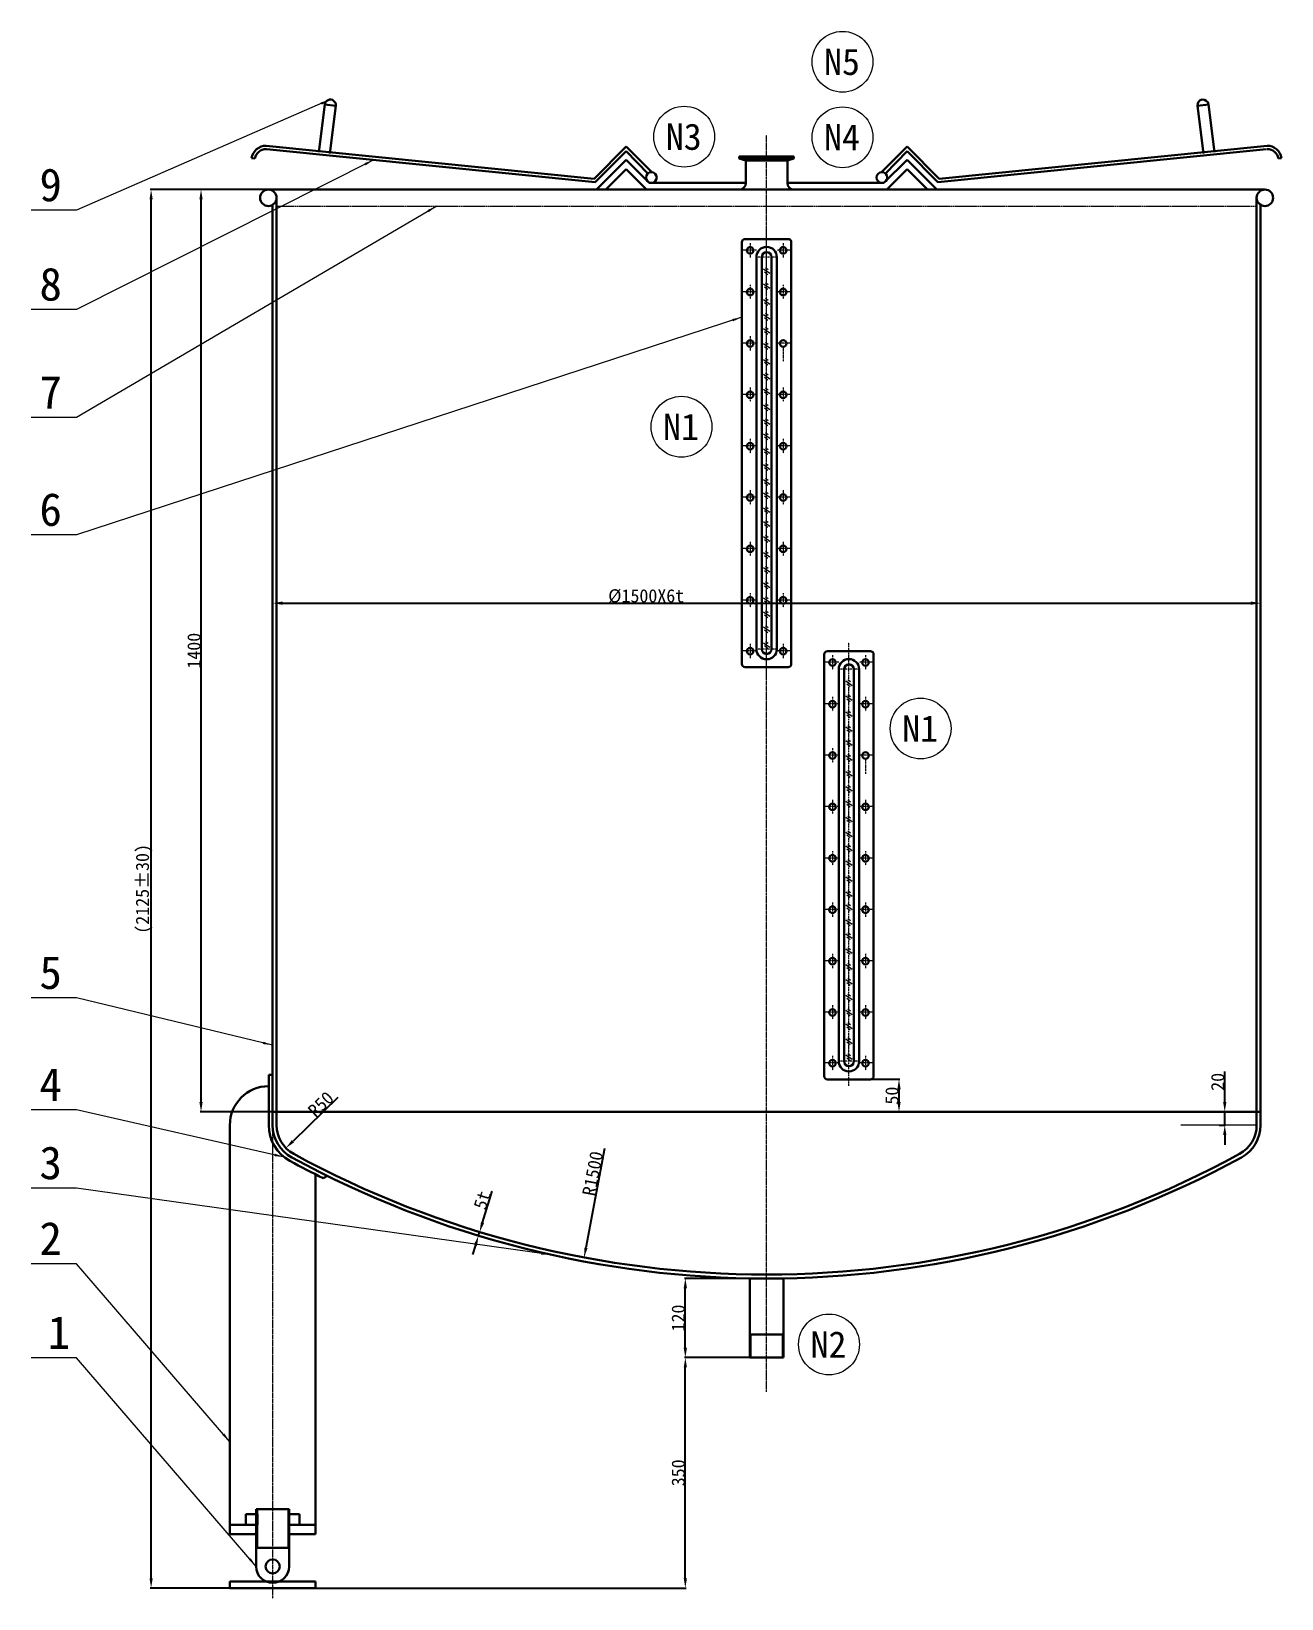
# Model space of a CAD drawing. Header units: millimetres. Extents: x 28206 to 36308, y 18744 to 24247.
# Drawn here: x 28206 to 30105, y 21868 to 24247 of the extents above; entities that cross this region are included whole.
import ezdxf

# ---------------------------------------------------------------- set-up
doc = ezdxf.new("R2010")
doc.units = ezdxf.units.MM
doc.header["$LTSCALE"] = 0.2
for name, pattern in [('ACAD_ISO02W100', [15, 12, -3]), ('ACAD_ISO10W100', [18, 12, -3, 0, -3]), ('CENTER2', [28.574999, 19.049999, -3.175, 3.175, -3.175])]:
    doc.linetypes.add(name, pattern=pattern)
for name, color, linetype, lineweight in [('中心线', 5, 'ACAD_ISO10W100', 13), ('粗实线', 1, 'Continuous', 30), ('细实线', 6, 'Continuous', 13), ('虚线', 2, 'ACAD_ISO02W100', 13)]:
    doc.layers.add(name, color=color, linetype=linetype, lineweight=lineweight)
doc.dimstyles.new('ISO-25', dxfattribs={"dimtxt": 20, "dimasz": 15, "dimexe": 1.25, "dimexo": 0.625, "dimtad": 1, "dimtxsty": 'Standard', "dimcen": 2.5, "dimdle": 30, "dimadec": 0, "dimazin": 0, "dimtfac": 1, "dimtmove": 0, "dimatfit": 3, "dimfxl": 1, "dimarcsym": 0})

# ---------------------------------------------------------------- blocks, each defined once
blk = doc.blocks.new('*X3')
at = {"layer": '细实线'}
for points in [[(28587.7, 23381.8), (28587.7, 23376.8), (28572.7, 23379.3)], [(30057.7, 23381.8), (30057.7, 23376.8), (30072.7, 23379.3)]]:
    blk.add_hatch(color=0, dxfattribs=at).paths.add_polyline_path(points, flags=0)
at = {"layer": '细实线', "color": 0, "lineweight": -2}
for p, q in [((28572.7, 23412.9), (28572.7, 23378.1)), ((30072.7, 23412.9), (30072.7, 23378.1)), ((28587.7, 23379.3), (30057.7, 23379.3))]:
    blk.add_line(p, q, dxfattribs=at)
at = {"layer": '细实线', "color": 0, "insert": (29139.9, 23390), "char_height": 20, "width": 222.222, "attachment_point": 5}
blk.add_mtext('%%C1500X6t', dxfattribs=at)
blk = doc.blocks.new('*X4')
at = {"layer": '细实线'}
for points in [[(29521.2, 22641.5), (29526.2, 22641.5), (29523.7, 22656.5)], [(29521.2, 22622.1), (29526.2, 22622.1), (29523.7, 22607.1)]]:
    blk.add_hatch(color=0, dxfattribs=at).paths.add_polyline_path(points, flags=0)
at = {"layer": '细实线', "color": 0, "lineweight": -2}
for p, q in [((29472.6, 22656.5), (29525, 22656.5)), ((29523.7, 22641.5), (29523.7, 22622.1)), ((29472.6, 22607.1), (29525, 22607.1))]:
    blk.add_line(p, q, dxfattribs=at)
at = {"layer": '细实线', "color": 0, "insert": (29513.1, 22631.8), "char_height": 20, "width": 50.667, "attachment_point": 5, "rotation": 90}
blk.add_mtext('50', dxfattribs=at)
blk = doc.blocks.new('*X5')
at = {"layer": '细实线'}
for points in [[(28461.5, 23992.1), (28466.5, 23992.1), (28464, 24007.1)], [(28461.5, 22622.1), (28466.5, 22622.1), (28464, 22607.1)]]:
    blk.add_hatch(color=0, dxfattribs=at).paths.add_polyline_path(points, flags=0)
at = {"layer": '细实线', "color": 0, "lineweight": -2}
for p, q in [((28635.4, 24007.1), (28462.7, 24007.1)), ((28464, 22622.1), (28464, 23992.1)), ((28635.4, 22607.1), (28462.7, 22607.1))]:
    blk.add_line(p, q, dxfattribs=at)
at = {"layer": '细实线', "color": 0, "insert": (28453.4, 23307.1), "char_height": 20, "width": 104.444, "attachment_point": 5, "rotation": 90}
blk.add_mtext('1400', dxfattribs=at)
blk = doc.blocks.new('*X6')
at = {"layer": '细实线', "ltscale": 0.5}
for points in [[(29196.8, 22219.2), (29201.8, 22219.2), (29199.3, 22234.2)], [(29196.8, 21899.2), (29201.8, 21899.2), (29199.3, 21884.2)]]:
    blk.add_hatch(color=0, dxfattribs=at).paths.add_polyline_path(points, flags=0)
at = {"layer": '细实线', "color": 0, "lineweight": -2, "ltscale": 0.5}
for p, q in [((29309.2, 22234.2), (29198, 22234.2)), ((29199.3, 21899.2), (29199.3, 22219.2)), ((28638.4, 21884.2), (29200.5, 21884.2))]:
    blk.add_line(p, q, dxfattribs=at)
at = {"layer": '细实线', "color": 0, "ltscale": 0.5, "insert": (29188.6, 22059.2), "char_height": 20, "width": 79.111, "attachment_point": 5, "rotation": 90}
blk.add_mtext('350', dxfattribs=at)
blk = doc.blocks.new('*X7')
at = {"layer": '细实线', "ltscale": 0.5}
for points in [[(28889, 22439.9), (28893.8, 22438.4), (28887, 22424.9)], [(28878.3, 22405.6), (28883.1, 22404.1), (28885.2, 22419.1)]]:
    blk.add_hatch(color=0, dxfattribs=at).paths.add_polyline_path(points, flags=0)
at = {"layer": '细实线', "color": 0, "lineweight": -2, "ltscale": 0.5}
for p, q in [((28891.4, 22439.2), (28906.1, 22486.5)), ((28876.4, 22421.9), (28886.4, 22418.8)), ((28878.1, 22427.6), (28888.1, 22424.5)), ((28885.2, 22419.1), (28887, 22424.9)), ((28880.7, 22404.8), (28876.3, 22390.5))]:
    blk.add_line(p, q, dxfattribs=at)
at = {"layer": '细实线', "color": 0, "ltscale": 0.5, "insert": (28890.8, 22473.2), "char_height": 20, "width": 51.779, "attachment_point": 5, "rotation": 72.7346}
blk.add_mtext('5t', dxfattribs=at)
blk = doc.blocks.new('*X8')
at = {"layer": '细实线', "ltscale": 0.5}
blk.add_hatch(color=0, dxfattribs=at).paths.add_polyline_path([(29045.9, 22401.2), (29050.8, 22400.3), (29045.6, 22386)], flags=0)
at = {"layer": '细实线', "color": 0, "lineweight": -2, "ltscale": 0.5}
blk.add_line((29076.7, 22551.5), (29048.4, 22400.8), dxfattribs=at)
at = {"layer": '细实线', "color": 0, "ltscale": 0.5, "insert": (29058.7, 22513.5), "char_height": 20, "width": 137.333, "attachment_point": 5, "rotation": 79.3528}
blk.add_mtext('R1500', dxfattribs=at)
blk = doc.blocks.new('*X9')
at = {"layer": '细实线', "ltscale": 0.5}
blk.add_hatch(color=0, dxfattribs=at).paths.add_polyline_path([(28601.9, 22564.4), (28605.4, 22560.9), (28592.9, 22552.2)], flags=0)
at = {"layer": '细实线', "color": 0, "lineweight": -2, "ltscale": 0.5}
blk.add_line((28671.7, 22628.9), (28603.7, 22562.6), dxfattribs=at)
at = {"layer": '细实线', "color": 0, "ltscale": 0.5, "insert": (28645.9, 22618.7), "char_height": 20, "width": 85.069, "attachment_point": 5, "rotation": 44.2495}
blk.add_mtext('R50', dxfattribs=at)
blk = doc.blocks.new('*X10')
at = {"layer": '细实线', "ltscale": 0.5}
for points in [[(30015.8, 22622.1), (30020.8, 22622.1), (30018.3, 22607.1)], [(30015.8, 22572.1), (30020.8, 22572.1), (30018.3, 22587.1)]]:
    blk.add_hatch(color=0, dxfattribs=at).paths.add_polyline_path(points, flags=0)
at = {"layer": '细实线', "color": 0, "lineweight": -2, "ltscale": 0.5}
for p, q in [((30018.3, 22622.1), (30018.3, 22668.3)), ((30009.9, 22607.1), (30019.5, 22607.1)), ((30018.3, 22587.1), (30018.3, 22607.1)), ((30009.9, 22587.1), (30019.5, 22587.1)), ((30018.3, 22572.1), (30018.3, 22557.1))]:
    blk.add_line(p, q, dxfattribs=at)
at = {"layer": '细实线', "color": 0, "ltscale": 0.5, "insert": (30007.6, 22652.7), "char_height": 20, "width": 51.111, "attachment_point": 5, "rotation": 90}
blk.add_mtext('20', dxfattribs=at)
blk = doc.blocks.new('*X11')
at = {"layer": '细实线', "ltscale": 0.5}
for points in [[(28385.7, 23992.1), (28390.7, 23992.1), (28388.2, 24007.1)], [(28385.7, 21899.2), (28390.7, 21899.2), (28388.2, 21884.2)]]:
    blk.add_hatch(color=0, dxfattribs=at).paths.add_polyline_path(points, flags=0)
at = {"layer": '细实线', "color": 0, "lineweight": -2, "ltscale": 0.5}
for p, q in [((28507.1, 24007.1), (28387, 24007.1)), ((28388.2, 21899.2), (28388.2, 23992.1)), ((28507.1, 21884.2), (28387, 21884.2))]:
    blk.add_line(p, q, dxfattribs=at)
at = {"layer": '细实线', "color": 0, "ltscale": 0.5, "insert": (28377.6, 22945.6), "char_height": 20, "width": 259.556, "attachment_point": 5, "rotation": 90}
blk.add_mtext('(2125%%P30)', dxfattribs=at)
blk = doc.blocks.new('*X12')
at = {"layer": '细实线', "ltscale": 0.5}
for points in [[(29196.8, 22339.2), (29201.8, 22339.2), (29199.3, 22354.2)], [(29196.8, 22249.2), (29201.8, 22249.2), (29199.3, 22234.2)]]:
    blk.add_hatch(color=0, dxfattribs=at).paths.add_polyline_path(points, flags=0)
at = {"layer": '细实线', "color": 0, "lineweight": -2, "ltscale": 0.5}
for p, q in [((29322.1, 22354.2), (29198, 22354.2)), ((29199.3, 22249.2), (29199.3, 22339.2)), ((29253, 22234.2), (29198, 22234.2))]:
    blk.add_line(p, q, dxfattribs=at)
at = {"layer": '细实线', "color": 0, "ltscale": 0.5, "insert": (29188.6, 22294.2), "char_height": 20, "width": 76, "attachment_point": 5, "rotation": 90}
blk.add_mtext('120', dxfattribs=at)
blk = doc.blocks.new('*X14')
at = {"layer": '细实线', "linetype": 'Continuous', "ltscale": 0.5}
blk.add_hatch(color=0, dxfattribs=at).paths.add_polyline_path([(28547.7, 21917.1), (28536.5, 21927.2), (28539.4, 21929.6)], flags=0)
blk.add_hatch(color=0, dxfattribs=at).paths.add_polyline_path([(28547.7, 21917.1), (28536.5, 21927.2), (28539.4, 21929.6)], flags=0)
at = {"layer": '细实线', "color": 0, "linetype": 'Continuous', "ltscale": 0.5}
for p, q in [((28274.8, 22233.9), (28206.3, 22233.9)), ((28274.8, 22233.9), (28206.3, 22233.9)), ((28547.7, 21917.1), (28274.8, 22233.9)), ((28547.7, 21917.1), (28274.8, 22233.9))]:
    blk.add_line(p, q, dxfattribs=at)
at = {"layer": '细实线', "color": 0, "ltscale": 0.5}
blk.add_line((28206.3, 22233.9), (28206.3, 22233.9), dxfattribs=at)
blk.add_line((28206.3, 22233.9), (28206.3, 22233.9), dxfattribs=at)
blk = doc.blocks.new('*X15')
at = {"layer": '细实线', "linetype": 'Continuous', "ltscale": 0.5}
blk.add_hatch(color=0, dxfattribs=at).paths.add_polyline_path([(28507.7, 22106.2), (28496.5, 22116.4), (28499.4, 22118.8)], flags=0)
blk.add_hatch(color=0, dxfattribs=at).paths.add_polyline_path([(28507.7, 22106.2), (28496.5, 22116.4), (28499.4, 22118.8)], flags=0)
at = {"layer": '细实线', "color": 0, "linetype": 'Continuous', "ltscale": 0.5}
for p, q in [((28274.8, 22376.6), (28206.3, 22376.6)), ((28274.8, 22376.6), (28206.3, 22376.6)), ((28507.7, 22106.2), (28274.8, 22376.6)), ((28507.7, 22106.2), (28274.8, 22376.6))]:
    blk.add_line(p, q, dxfattribs=at)
at = {"layer": '细实线', "color": 0, "ltscale": 0.5}
blk.add_line((28206.3, 22376.6), (28206.3, 22376.6), dxfattribs=at)
blk.add_line((28206.3, 22376.6), (28206.3, 22376.6), dxfattribs=at)
blk = doc.blocks.new('*X16')
at = {"layer": '细实线', "linetype": 'Continuous', "ltscale": 0.5}
blk.add_hatch(color=0, dxfattribs=at).paths.add_polyline_path([(28995.4, 22390.2), (28980.3, 22390.4), (28980.8, 22394.2)], flags=0)
blk.add_hatch(color=0, dxfattribs=at).paths.add_polyline_path([(28995.4, 22390.2), (28980.3, 22390.4), (28980.8, 22394.2)], flags=0)
at = {"layer": '细实线', "color": 0, "linetype": 'Continuous', "ltscale": 0.5}
for p, q in [((28274.8, 22491.5), (28206.3, 22491.5)), ((28274.8, 22491.5), (28206.3, 22491.5)), ((28995.4, 22390.2), (28274.8, 22491.5)), ((28995.4, 22390.2), (28274.8, 22491.5))]:
    blk.add_line(p, q, dxfattribs=at)
at = {"layer": '细实线', "color": 0, "ltscale": 0.5}
blk.add_line((28206.3, 22491.5), (28206.3, 22491.5), dxfattribs=at)
blk.add_line((28206.3, 22491.5), (28206.3, 22491.5), dxfattribs=at)
blk = doc.blocks.new('*X17')
at = {"layer": '细实线', "linetype": 'Continuous', "ltscale": 0.5}
blk.add_hatch(color=0, dxfattribs=at).paths.add_polyline_path([(28590.2, 22538.5), (28575.1, 22540), (28576, 22543.7)], flags=0)
blk.add_hatch(color=0, dxfattribs=at).paths.add_polyline_path([(28590.2, 22538.5), (28575.1, 22540), (28576, 22543.7)], flags=0)
at = {"layer": '细实线', "color": 0, "linetype": 'Continuous', "ltscale": 0.5}
for p, q in [((28274.8, 22610.4), (28206.3, 22610.4)), ((28274.8, 22610.4), (28206.3, 22610.4)), ((28590.2, 22538.5), (28274.8, 22610.4)), ((28590.2, 22538.5), (28274.8, 22610.4))]:
    blk.add_line(p, q, dxfattribs=at)
at = {"layer": '细实线', "color": 0, "ltscale": 0.5}
blk.add_line((28206.3, 22610.4), (28206.3, 22610.4), dxfattribs=at)
blk.add_line((28206.3, 22610.4), (28206.3, 22610.4), dxfattribs=at)
blk = doc.blocks.new('*X18')
at = {"layer": '细实线', "linetype": 'Continuous', "ltscale": 0.5}
blk.add_hatch(color=0, dxfattribs=at).paths.add_polyline_path([(28572.7, 22708.4), (28557.7, 22710.1), (28558.6, 22713.7)], flags=0)
blk.add_hatch(color=0, dxfattribs=at).paths.add_polyline_path([(28572.7, 22708.4), (28557.7, 22710.1), (28558.6, 22713.7)], flags=0)
at = {"layer": '细实线', "color": 0, "linetype": 'Continuous', "ltscale": 0.5}
for p, q in [((28274.8, 22780.3), (28206.3, 22780.3)), ((28274.8, 22780.3), (28206.3, 22780.3)), ((28572.7, 22708.4), (28274.8, 22780.3)), ((28572.7, 22708.4), (28274.8, 22780.3))]:
    blk.add_line(p, q, dxfattribs=at)
at = {"layer": '细实线', "color": 0, "ltscale": 0.5}
blk.add_line((28206.3, 22780.3), (28206.3, 22780.3), dxfattribs=at)
blk.add_line((28206.3, 22780.3), (28206.3, 22780.3), dxfattribs=at)
blk = doc.blocks.new('*X19')
at = {"layer": '细实线', "linetype": 'Continuous', "ltscale": 0.5}
blk.add_hatch(color=0, dxfattribs=at).paths.add_polyline_path([(28821.8, 23982.1), (28809.8, 23972.9), (28807.9, 23976.1)], flags=0)
blk.add_hatch(color=0, dxfattribs=at).paths.add_polyline_path([(28821.8, 23982.1), (28809.8, 23972.9), (28807.9, 23976.1)], flags=0)
at = {"layer": '细实线', "color": 0, "linetype": 'Continuous', "ltscale": 0.5}
for p, q in [((28821.8, 23982.1), (28274.8, 23660.9)), ((28821.8, 23982.1), (28274.8, 23660.9)), ((28274.8, 23660.9), (28206.3, 23660.9)), ((28274.8, 23660.9), (28206.3, 23660.9))]:
    blk.add_line(p, q, dxfattribs=at)
at = {"layer": '细实线', "color": 0, "ltscale": 0.5}
blk.add_line((28206.3, 23660.9), (28206.3, 23660.9), dxfattribs=at)
blk.add_line((28206.3, 23660.9), (28206.3, 23660.9), dxfattribs=at)
blk = doc.blocks.new('*X20')
at = {"layer": '细实线', "linetype": 'Continuous', "ltscale": 0.5}
blk.add_hatch(color=0, dxfattribs=at).paths.add_polyline_path([(28726.3, 24052.2), (28713.7, 24043.8), (28712, 24047.1)], flags=0)
blk.add_hatch(color=0, dxfattribs=at).paths.add_polyline_path([(28726.3, 24052.2), (28713.7, 24043.8), (28712, 24047.1)], flags=0)
at = {"layer": '细实线', "color": 0, "linetype": 'Continuous', "ltscale": 0.5}
for p, q in [((28726.3, 24052.2), (28274.8, 23825.2)), ((28726.3, 24052.2), (28274.8, 23825.2)), ((28274.8, 23825.2), (28206.3, 23825.2)), ((28274.8, 23825.2), (28206.3, 23825.2))]:
    blk.add_line(p, q, dxfattribs=at)
at = {"layer": '细实线', "color": 0, "ltscale": 0.5}
blk.add_line((28206.3, 23825.2), (28206.3, 23825.2), dxfattribs=at)
blk.add_line((28206.3, 23825.2), (28206.3, 23825.2), dxfattribs=at)
blk = doc.blocks.new('*X21')
at = {"layer": '细实线', "linetype": 'Continuous', "ltscale": 0.5}
blk.add_hatch(color=0, dxfattribs=at).paths.add_polyline_path([(28660.3, 24143.7), (28647.3, 24136), (28645.8, 24139.4)], flags=0)
blk.add_hatch(color=0, dxfattribs=at).paths.add_polyline_path([(28660.3, 24143.7), (28647.3, 24136), (28645.8, 24139.4)], flags=0)
at = {"layer": '细实线', "color": 0, "linetype": 'Continuous', "ltscale": 0.5}
for p, q in [((28660.3, 24143.7), (28274.8, 23975.9)), ((28660.3, 24143.7), (28274.8, 23975.9)), ((28274.8, 23975.9), (28206.3, 23975.9)), ((28274.8, 23975.9), (28206.3, 23975.9))]:
    blk.add_line(p, q, dxfattribs=at)
at = {"layer": '细实线', "color": 0, "ltscale": 0.5}
blk.add_line((28206.3, 23975.9), (28206.3, 23975.9), dxfattribs=at)
blk.add_line((28206.3, 23975.9), (28206.3, 23975.9), dxfattribs=at)
blk = doc.blocks.new('*X22')
at = {"layer": '细实线', "linetype": 'Continuous', "ltscale": 0.5}
blk.add_hatch(color=0, dxfattribs=at).paths.add_polyline_path([(29285.2, 23813.5), (29271.6, 23807), (29270.4, 23810.6)], flags=0)
blk.add_hatch(color=0, dxfattribs=at).paths.add_polyline_path([(29285.2, 23813.5), (29271.6, 23807), (29270.4, 23810.6)], flags=0)
at = {"layer": '细实线', "color": 0, "linetype": 'Continuous', "ltscale": 0.5}
for p, q in [((29285.2, 23813.5), (28274.8, 23483.2)), ((29285.2, 23813.5), (28274.8, 23483.2)), ((28274.8, 23483.2), (28206.3, 23483.2)), ((28274.8, 23483.2), (28206.3, 23483.2))]:
    blk.add_line(p, q, dxfattribs=at)
at = {"layer": '细实线', "color": 0, "ltscale": 0.5}
blk.add_line((28206.3, 23483.2), (28206.3, 23483.2), dxfattribs=at)
blk.add_line((28206.3, 23483.2), (28206.3, 23483.2), dxfattribs=at)

msp = doc.modelspace()

# ---------------------------------------------------------------- linework, layer by layer
at = {"layer": '中心线', "color": 5, "linetype": 'CENTER2'}
for p, q in [((29322.732, 22182.039), (29322.732, 24089.616)), ((28572.732, 22587.072), (28572.732, 21868.2))]:
    msp.add_line(p, q, dxfattribs=at)
at = {"layer": '中心线'}
for p, q in [((29286.232, 24055.219), (29286.232, 24058.123)), ((29359.232, 24055.219), (29359.232, 24058.123))]:
    msp.add_line(p, q, dxfattribs=at)
at = {"layer": '中心线', "color": 0}
for p, q in [((29322.731, 23272.137), (29322.731, 23945.788)), ((29307.231, 23915.281), (29285.231, 23915.281)), ((29297.731, 23925.839), (29297.731, 23903.799)), ((29360.231, 23915.281), (29338.231, 23915.281)), ((29347.731, 23925.839), (29347.731, 23903.799)), ((29338.231, 23904.572), (29307.231, 23904.572)), ((29297.731, 23862.63), (29297.731, 23840.591)), ((29347.731, 23862.63), (29347.731, 23840.591)), ((29307.231, 23852.072), (29285.231, 23852.072)), ((29360.231, 23852.072), (29338.231, 23852.072)), ((29307.231, 23774.072), (29285.231, 23774.072)), ((29297.731, 23784.63), (29297.731, 23762.591)), ((29360.231, 23774.072), (29338.231, 23774.072)), ((29347.731, 23767.63), (29347.731, 23745.591)), ((29307.231, 23696.072), (29285.231, 23696.072)), ((29297.731, 23706.63), (29297.731, 23684.591)), ((29360.231, 23696.072), (29338.231, 23696.072)), ((29347.731, 23706.63), (29347.731, 23684.591)), ((29297.731, 23628.63), (29297.731, 23606.591)), ((29347.731, 23628.63), (29347.731, 23606.591)), ((29307.231, 23618.072), (29285.231, 23618.072)), ((29360.231, 23618.072), (29338.231, 23618.072)), ((29307.231, 23540.072), (29285.231, 23540.072)), ((29297.731, 23550.63), (29297.731, 23528.591)), ((29360.231, 23540.072), (29338.231, 23540.072)), ((29347.731, 23550.63), (29347.731, 23528.591)), ((29307.231, 23462.072), (29285.231, 23462.072)), ((29297.731, 23472.63), (29297.731, 23450.591)), ((29360.231, 23462.072), (29338.231, 23462.072)), ((29347.731, 23472.63), (29347.731, 23450.591)), ((29297.731, 23394.63), (29297.731, 23372.591)), ((29347.731, 23394.63), (29347.731, 23372.591)), ((29307.231, 23384.072), (29285.231, 23384.072)), ((29360.231, 23384.072), (29338.231, 23384.072)), ((29297.731, 23317.63), (29297.731, 23295.591)), ((29347.731, 23317.63), (29347.731, 23295.591)), ((29447.732, 22646.522), (29447.732, 23320.174)), ((29307.231, 23307.072), (29285.231, 23307.072)), ((29338.231, 23309.572), (29307.231, 23309.572)), ((29360.231, 23307.072), (29338.231, 23307.072)), ((29422.732, 23300.225), (29422.732, 23278.185)), ((29472.732, 23300.225), (29472.732, 23278.185)), ((29432.232, 23289.667), (29410.232, 23289.667)), ((29463.232, 23278.958), (29432.232, 23278.958)), ((29485.232, 23289.667), (29463.232, 23289.667)), ((29432.232, 23226.458), (29410.232, 23226.458)), ((29422.732, 23237.016), (29422.732, 23214.976)), ((29485.232, 23226.458), (29463.232, 23226.458)), ((29472.732, 23237.016), (29472.732, 23214.976)), ((29422.732, 23159.016), (29422.732, 23136.976)), ((29432.232, 23148.458), (29410.232, 23148.458)), ((29485.232, 23148.458), (29463.232, 23148.458)), ((29472.732, 23142.016), (29472.732, 23119.976)), ((29422.732, 23081.016), (29422.732, 23058.976)), ((29472.732, 23081.016), (29472.732, 23058.976)), ((29432.232, 23070.458), (29410.232, 23070.458)), ((29485.232, 23070.458), (29463.232, 23070.458)), ((29432.232, 22992.458), (29410.232, 22992.458)), ((29422.732, 23003.016), (29422.732, 22980.976)), ((29485.232, 22992.458), (29463.232, 22992.458)), ((29472.732, 23003.016), (29472.732, 22980.976)), ((29432.232, 22914.458), (29410.232, 22914.458)), ((29422.732, 22925.016), (29422.732, 22902.976)), ((29485.232, 22914.458), (29463.232, 22914.458)), ((29472.732, 22925.016), (29472.732, 22902.976)), ((29422.732, 22847.016), (29422.732, 22824.976)), ((29472.732, 22847.016), (29472.732, 22824.976)), ((29432.232, 22836.458), (29410.232, 22836.458)), ((29485.232, 22836.458), (29463.232, 22836.458)), ((29422.732, 22769.016), (29422.732, 22746.976)), ((29472.732, 22769.016), (29472.732, 22746.976)), ((29432.232, 22758.458), (29410.232, 22758.458)), ((29485.232, 22758.458), (29463.232, 22758.458)), ((29432.232, 22681.458), (29410.232, 22681.458)), ((29422.732, 22692.016), (29422.732, 22669.976)), ((29463.232, 22683.958), (29432.232, 22683.958)), ((29485.232, 22681.458), (29463.232, 22681.458)), ((29472.732, 22692.016), (29472.732, 22669.976))]:
    msp.add_line(p, q, dxfattribs=at)
at = {"layer": '粗实线'}
for p, q in [((28642.957, 24063.665), (28652.033, 24136.418)), ((28652.033, 24136.418), (28668.524, 24134.36)), ((28668.524, 24134.36), (28659.448, 24061.611)), ((29993.431, 24136.418), (29976.94, 24134.36)), ((29976.94, 24134.36), (29986.017, 24061.611)), ((30002.508, 24063.665), (29993.431, 24136.418)), ((28540.765, 24054.984), (28545.692, 24054.129)), ((29060.771, 24023.602), (28562.934, 24073.639)), ((29062.578, 24018.338), (28563.553, 24068.601)), ((29109.464, 24072.296), (29060.771, 24023.602)), ((29109.464, 24065.224), (29062.578, 24018.338)), ((29148.265, 24033.495), (29109.464, 24072.296)), ((29142.18, 24031.323), (29109.464, 24065.224)), ((29281.232, 24057.469), (29364.232, 24057.469)), ((29281.232, 24054.469), (29281.232, 24057.469)), ((29281.232, 24054.469), (29364.232, 24054.469)), ((29291.232, 24051.469), (29281.232, 24054.469)), ((29354.232, 24051.469), (29364.232, 24054.469)), ((29364.232, 24054.469), (29364.232, 24057.469)), ((29497.2, 24033.495), (29536, 24072.296)), ((29503.285, 24031.323), (29536, 24065.224)), ((29536, 24072.296), (29584.693, 24023.602)), ((29536, 24065.224), (29582.887, 24018.338)), ((29582.887, 24018.338), (30081.911, 24068.601)), ((29584.693, 24023.602), (30082.53, 24073.639)), ((30104.699, 24054.984), (30099.773, 24054.129)), ((29109.464, 24052.236), (29064.385, 24007.156)), ((29109.464, 24038.094), (29078.527, 24007.156)), ((29144.544, 24017.156), (29109.464, 24052.236)), ((29140.402, 24007.156), (29109.464, 24038.094)), ((29291.232, 24017.072), (29291.232, 24051.469)), ((29291.232, 24051.469), (29354.232, 24051.469)), ((29354.232, 24017.072), (29354.232, 24051.469)), ((29500.921, 24017.156), (29536, 24052.236)), ((29505.063, 24007.156), (29536, 24038.094)), ((29536, 24052.236), (29581.08, 24007.156)), ((29536, 24038.094), (29566.937, 24007.156)), ((29355.981, 24007.072), (28566.232, 24007.072)), ((28572.732, 24007.072), (30072.732, 24007.072)), ((29144.544, 24017.156), (29291.232, 24017.156)), ((29354.232, 24017.156), (29500.921, 24017.156)), ((29355.981, 24007.072), (30079.396, 24007.071)), ((28572.732, 23983.893), (28572.732, 22607.072)), ((28572.732, 23983.893), (28572.732, 23956.904)), ((28578.732, 23994.836), (28578.732, 22607.072)), ((30066.732, 23994.836), (30066.732, 22587.072)), ((30072.732, 23983.893), (30072.732, 22587.072)), ((28572.732, 23956.904), (28572.732, 23893.904)), ((28566.732, 22663.223), (28566.732, 22607.072)), ((28566.732, 22663.223), (28572.732, 22663.223)), ((28566.732, 22607.072), (28566.732, 22585.79)), ((28572.732, 22607.072), (30072.732, 22607.072)), ((28572.732, 22607.072), (28572.732, 22585.79)), ((28578.732, 22607.072), (28578.732, 22585.79)), ((30066.732, 22607.072), (30066.732, 22585.79)), ((30072.732, 22607.072), (30072.732, 22585.79)), ((28507.732, 22587.072), (28507.732, 21965.896)), ((28637.732, 22512.272), (28637.732, 21965.896)), ((28649.217, 22506.497), (28655.857, 22509.902)), ((29297.332, 22354.204), (29297.332, 22234.204)), ((29297.332, 22354.204), (29348.132, 22354.204)), ((29348.132, 22354.204), (29348.132, 22234.204)), ((29298.332, 22269.204), (29297.332, 22269.204)), ((29298.332, 22234.204), (29298.332, 22269.204)), ((29298.332, 22269.204), (29347.132, 22269.204)), ((29347.132, 22234.204), (29347.132, 22269.204)), ((29347.132, 22269.204), (29348.132, 22269.204)), ((29348.132, 22234.204), (29297.332, 22234.204)), ((29297.332, 22234.204), (29298.332, 22234.204)), ((29322.732, 22234.204), (29348.132, 22234.204)), ((28532.156, 21980.37), (28532.156, 21996.216)), ((28532.156, 21996.216), (28547.732, 21996.216)), ((28547.732, 22003.84), (28547.732, 21917.051)), ((28547.732, 22003.84), (28597.732, 22003.84)), ((28549.732, 21996.216), (28549.732, 21980.37)), ((28597.732, 22003.84), (28597.732, 21917.051)), ((28613.308, 21996.216), (28597.732, 21996.216)), ((28613.308, 21980.37), (28613.308, 21996.216)), ((28507.732, 21980.37), (28547.732, 21980.37)), ((28507.732, 21965.896), (28547.732, 21965.896)), ((28547.732, 21980.37), (28532.156, 21980.37)), ((28597.732, 21980.37), (28637.732, 21980.37)), ((28597.732, 21980.37), (28613.308, 21980.37)), ((28597.732, 21965.896), (28637.732, 21965.896)), ((28547.732, 21945.297), (28597.732, 21945.297)), ((28637.732, 21894.204), (28507.732, 21894.204)), ((28507.732, 21894.204), (28507.732, 21884.204)), ((28637.732, 21894.204), (28637.732, 21884.204)), ((28637.732, 21884.204), (28507.732, 21884.204))]:
    msp.add_line(p, q, dxfattribs=at)
at = {"layer": '粗实线', "color": 0}
for p, q in [((29285.231, 23927.072), (29285.231, 23287.072)), ((29355.231, 23932.072), (29290.231, 23932.072)), ((29360.231, 23927.072), (29360.231, 23287.072)), ((29307.231, 23309.572), (29307.405, 23906.887)), ((29315.231, 23904.572), (29315.231, 23309.572)), ((29330.231, 23309.572), (29330.231, 23904.572)), ((29338.231, 23904.572), (29338.231, 23309.572)), ((29410.232, 23301.458), (29410.232, 22661.458)), ((29480.232, 23306.458), (29415.232, 23306.458)), ((29485.232, 23301.458), (29485.232, 22661.458)), ((29355.231, 23282.072), (29290.231, 23282.072)), ((29432.232, 22683.958), (29432.406, 23281.272)), ((29440.232, 23278.958), (29440.232, 22683.958)), ((29455.232, 22683.958), (29455.232, 23278.958)), ((29463.232, 23278.958), (29463.232, 22683.958)), ((29480.232, 22656.458), (29415.232, 22656.458))]:
    msp.add_line(p, q, dxfattribs=at)
at = {"layer": '粗实线'}
for centre, radius in [((29147.732, 24025.376), 8.136), ((29497.732, 24025.376), 8.136), ((28566.235, 23994.572), 12.5), ((30079.23, 23994.572), 12.5), ((28572.732, 21917.051), 10.697)]:
    msp.add_circle(centre, radius, dxfattribs=at)
at = {"layer": '粗实线', "color": 0}
for centre in [(29297.731, 23914.819), (29347.731, 23914.819), (29297.731, 23851.61), (29347.731, 23851.61), (29297.731, 23773.61), (29347.731, 23773.61), (29297.731, 23695.61), (29347.731, 23695.61), (29297.731, 23617.61), (29347.731, 23617.61), (29297.731, 23539.61), (29347.731, 23539.61), (29297.731, 23461.61), (29347.731, 23461.61), (29297.731, 23383.61), (29347.731, 23383.61), (29297.731, 23306.61), (29347.731, 23306.61), (29422.732, 23289.205), (29472.732, 23289.205), (29422.732, 23225.996), (29472.732, 23225.996), (29422.732, 23147.996), (29472.732, 23147.996), (29422.732, 23069.996), (29472.732, 23069.996), (29422.732, 22991.996), (29472.732, 22991.996), (29422.732, 22913.996), (29472.732, 22913.996), (29422.732, 22835.996), (29472.732, 22835.996), (29422.732, 22757.996), (29472.732, 22757.996), (29422.732, 22680.996), (29472.732, 22680.996)]:
    msp.add_circle(centre, 5, dxfattribs=at)
at = {"layer": '粗实线'}
for centre, radius, start, end in [((28660.279, 24135.389), 8.309, 352.8886, 172.8886), ((29985.186, 24135.389), 8.309, 7.1114, 187.1114), ((28562.934, 24051.139), 22.5, 90, 170.1611), ((28562.934, 24051.139), 17.5, 90, 170.1611), ((30082.53, 24051.139), 22.5, 9.8389, 90), ((30082.53, 24051.139), 17.5, 9.8389, 90), ((29281.232, 24017.072), 10, 270, 0), ((29364.232, 24017.072), 10, 180, 270), ((28566.732, 22587.072), 59, 90, 180), ((28628.732, 22587.072), 62, 180, 241.404644), ((28628.732, 22587.072), 56, 180, 241.404644), ((28628.732, 22587.072), 50, 180, 241.404644), ((30016.732, 22587.072), 50, 298.595356, 0), ((30016.732, 22587.072), 56, 298.595356, 0), ((29322.732, 23860.204), 1512, 241.404644, 243.548083), ((29322.732, 23860.204), 1506, 241.404644, 298.595356), ((29322.732, 23860.204), 1500, 241.404644, 298.595356), ((28572.732, 21917.051), 25, 180, 0)]:
    msp.add_arc(centre, radius, start, end, dxfattribs=at)
at = {"layer": '粗实线', "color": 0}
for centre, radius, start, end in [((29290.231, 23927.072), 5, 90, 180), ((29322.731, 23904.572), 15.5, 0, 180), ((29322.731, 23904.572), 7.5, 0, 180), ((29355.231, 23927.072), 5, 0, 90), ((29322.731, 23309.572), 15.5, 180, 0), ((29322.731, 23309.572), 7.5, 180, 0), ((29415.232, 23301.458), 5, 90, 180), ((29447.732, 23278.958), 15.5, 0, 180), ((29480.232, 23301.458), 5, 360, 90), ((29290.231, 23287.072), 5, 180, 270), ((29355.231, 23287.072), 5, 270, 360), ((29447.732, 23278.958), 7.5, 0, 180), ((29447.732, 22683.958), 15.5, 180, 0), ((29447.732, 22683.958), 7.5, 180, 0), ((29415.232, 22661.458), 5, 180, 270), ((29480.232, 22661.458), 5, 270, 0)]:
    msp.add_arc(centre, radius, start, end, dxfattribs=at)
at = {"layer": '细实线', "color": 0}
for p, q in [((29327.428, 23879.617), (29318.226, 23886.341)), ((29324.941, 23885.345), (29320.962, 23888.334)), ((29327.428, 23856.955), (29318.226, 23863.679)), ((29324.692, 23877.874), (29319.47, 23881.859)), ((29324.941, 23862.682), (29320.962, 23865.671)), ((29327.428, 23832.798), (29318.226, 23839.522)), ((29324.692, 23855.211), (29319.47, 23859.196)), ((29324.941, 23838.525), (29320.962, 23841.514)), ((29327.428, 23810.135), (29318.226, 23816.859)), ((29324.692, 23831.054), (29319.47, 23835.039)), ((29324.941, 23815.863), (29320.962, 23818.851)), ((29327.428, 23788.966), (29318.226, 23795.69)), ((29324.692, 23808.392), (29319.47, 23812.376)), ((29324.692, 23787.223), (29319.47, 23791.208)), ((29324.941, 23794.694), (29320.962, 23797.683)), ((29327.428, 23766.304), (29318.226, 23773.028)), ((29324.692, 23764.56), (29319.47, 23768.545)), ((29324.941, 23772.032), (29320.962, 23775.02)), ((29327.428, 23742.147), (29318.226, 23748.871)), ((29324.692, 23740.403), (29319.47, 23744.388)), ((29324.941, 23747.875), (29320.962, 23750.863)), ((29327.428, 23719.484), (29318.226, 23726.208)), ((29324.692, 23717.741), (29319.47, 23721.725)), ((29324.941, 23725.212), (29320.962, 23728.2)), ((29327.428, 23697.124), (29318.226, 23703.848)), ((29324.692, 23695.381), (29319.47, 23699.365)), ((29324.941, 23702.852), (29320.962, 23705.84)), ((29327.428, 23672.967), (29318.226, 23679.691)), ((29324.692, 23671.224), (29319.47, 23675.208)), ((29324.941, 23678.695), (29320.962, 23681.684)), ((29327.428, 23650.304), (29318.226, 23657.028)), ((29324.692, 23648.561), (29319.47, 23652.546)), ((29324.941, 23656.032), (29320.962, 23659.021)), ((29327.428, 23629.136), (29318.226, 23635.86)), ((29324.692, 23627.393), (29319.47, 23631.377)), ((29324.941, 23634.864), (29320.962, 23637.852)), ((29327.428, 23606.473), (29318.226, 23613.197)), ((29324.692, 23604.73), (29319.47, 23608.715)), ((29324.941, 23612.201), (29320.962, 23615.19)), ((29327.428, 23582.316), (29318.226, 23589.04)), ((29324.692, 23580.573), (29319.47, 23584.558)), ((29324.941, 23588.044), (29320.962, 23591.033)), ((29327.428, 23559.653), (29318.226, 23566.378)), ((29324.692, 23557.91), (29319.47, 23561.895)), ((29324.941, 23565.381), (29320.962, 23568.37)), ((29327.428, 23539.633), (29318.226, 23546.357)), ((29324.692, 23537.889), (29319.47, 23541.874)), ((29324.941, 23545.361), (29320.962, 23548.349)), ((29327.428, 23516.97), (29318.226, 23523.694)), ((29324.692, 23515.227), (29319.47, 23519.211)), ((29324.941, 23522.698), (29320.962, 23525.686)), ((29327.428, 23495.801), (29318.226, 23502.525)), ((29324.692, 23494.058), (29319.47, 23498.043)), ((29324.941, 23501.529), (29320.962, 23504.518)), ((29324.941, 23478.867), (29320.962, 23481.855)), ((29327.428, 23473.139), (29318.226, 23479.863)), ((29324.692, 23471.395), (29319.47, 23475.38)), ((29327.428, 23448.982), (29318.226, 23455.706)), ((29324.692, 23447.238), (29319.47, 23451.223)), ((29324.941, 23454.71), (29320.962, 23457.698)), ((29324.941, 23432.047), (29320.962, 23435.035)), ((29327.428, 23426.319), (29318.226, 23433.043)), ((29324.692, 23424.576), (29319.47, 23428.56)), ((29324.941, 23408.47), (29320.962, 23411.459)), ((29327.428, 23402.742), (29318.226, 23409.467)), ((29327.428, 23380.08), (29318.226, 23386.804)), ((29324.692, 23400.999), (29319.47, 23404.984)), ((29324.941, 23385.808), (29320.962, 23388.796)), ((29327.428, 23358.911), (29318.226, 23365.635)), ((29324.692, 23378.336), (29319.47, 23382.321)), ((29324.941, 23364.639), (29320.962, 23367.628)), ((29327.428, 23336.249), (29318.226, 23342.973)), ((29324.692, 23357.168), (29319.47, 23361.153)), ((29324.941, 23341.977), (29320.962, 23344.965)), ((29327.428, 23312.092), (29318.226, 23318.816)), ((29324.692, 23334.505), (29319.47, 23338.49)), ((29324.941, 23317.82), (29320.962, 23320.808)), ((29324.692, 23310.348), (29319.47, 23314.333)), ((29452.429, 23254.003), (29443.228, 23260.727)), ((29449.694, 23252.259), (29444.471, 23256.244)), ((29449.942, 23259.731), (29445.963, 23262.719)), ((29452.429, 23231.34), (29443.228, 23238.064)), ((29449.694, 23229.597), (29444.471, 23233.581)), ((29449.942, 23237.068), (29445.963, 23240.056)), ((29452.429, 23207.183), (29443.228, 23213.907)), ((29449.694, 23205.44), (29444.471, 23209.424)), ((29449.942, 23212.911), (29445.963, 23215.9)), ((29452.429, 23184.52), (29443.228, 23191.244)), ((29449.694, 23182.777), (29444.471, 23186.762)), ((29449.942, 23190.248), (29445.963, 23193.237)), ((29452.429, 23163.352), (29443.228, 23170.076)), ((29449.694, 23161.609), (29444.471, 23165.593)), ((29449.942, 23169.08), (29445.963, 23172.068)), ((29449.942, 23146.417), (29445.963, 23149.406)), ((29452.429, 23140.689), (29443.228, 23147.413)), ((29449.694, 23138.946), (29444.471, 23142.931)), ((29449.942, 23122.26), (29445.963, 23125.249)), ((29452.429, 23116.532), (29443.228, 23123.256)), ((29449.694, 23114.789), (29444.471, 23118.774)), ((29449.942, 23099.597), (29445.963, 23102.586)), ((29452.429, 23093.869), (29443.228, 23100.594)), ((29452.429, 23071.51), (29443.228, 23078.234)), ((29449.694, 23092.126), (29444.471, 23096.111)), ((29449.942, 23077.238), (29445.963, 23080.226)), ((29452.429, 23047.353), (29443.228, 23054.077)), ((29449.694, 23069.766), (29444.471, 23073.751)), ((29449.942, 23053.081), (29445.963, 23056.069)), ((29452.429, 23024.69), (29443.228, 23031.414)), ((29449.694, 23045.609), (29444.471, 23049.594)), ((29449.942, 23030.418), (29445.963, 23033.406)), ((29452.429, 23003.521), (29443.228, 23010.246)), ((29449.694, 23022.947), (29444.471, 23026.931)), ((29449.694, 23001.778), (29444.471, 23005.763)), ((29449.942, 23009.249), (29445.963, 23012.238)), ((29452.429, 22980.859), (29443.228, 22987.583)), ((29449.694, 22979.115), (29444.471, 22983.1)), ((29449.942, 22986.587), (29445.963, 22989.575)), ((29452.429, 22956.702), (29443.228, 22963.426)), ((29449.694, 22954.958), (29444.471, 22958.943)), ((29449.942, 22962.43), (29445.963, 22965.418)), ((29452.429, 22934.039), (29443.228, 22940.763)), ((29449.694, 22932.296), (29444.471, 22936.28)), ((29449.942, 22939.767), (29445.963, 22942.755)), ((29452.429, 22914.018), (29443.228, 22920.742)), ((29449.694, 22912.275), (29444.471, 22916.259)), ((29449.942, 22919.746), (29445.963, 22922.735)), ((29452.429, 22891.355), (29443.228, 22898.079)), ((29449.694, 22889.612), (29444.471, 22893.597)), ((29449.942, 22897.083), (29445.963, 22900.072)), ((29452.429, 22870.187), (29443.228, 22876.911)), ((29449.694, 22868.444), (29444.471, 22872.428)), ((29449.942, 22875.915), (29445.963, 22878.903)), ((29452.429, 22847.524), (29443.228, 22854.248)), ((29449.694, 22845.781), (29444.471, 22849.766)), ((29449.942, 22853.252), (29445.963, 22856.241)), ((29452.429, 22823.367), (29443.228, 22830.091)), ((29449.694, 22821.624), (29444.471, 22825.609)), ((29449.942, 22829.095), (29445.963, 22832.084)), ((29452.429, 22800.704), (29443.228, 22807.429)), ((29449.694, 22798.961), (29444.471, 22802.946)), ((29449.942, 22806.432), (29445.963, 22809.421)), ((29452.429, 22777.128), (29443.228, 22783.852)), ((29449.694, 22775.385), (29444.471, 22779.369)), ((29449.942, 22782.856), (29445.963, 22785.844)), ((29452.429, 22754.465), (29443.228, 22761.189)), ((29449.694, 22752.722), (29444.471, 22756.707)), ((29449.942, 22760.193), (29445.963, 22763.182)), ((29452.429, 22733.297), (29443.228, 22740.021)), ((29449.694, 22731.554), (29444.471, 22735.538)), ((29449.942, 22739.025), (29445.963, 22742.013)), ((29452.429, 22710.634), (29443.228, 22717.358)), ((29449.694, 22708.891), (29444.471, 22712.875)), ((29449.942, 22716.362), (29445.963, 22719.351)), ((29452.429, 22686.477), (29443.228, 22693.201)), ((29449.694, 22684.734), (29444.471, 22688.718)), ((29449.942, 22692.205), (29445.963, 22695.194))]:
    msp.add_line(p, q, dxfattribs=at)
at = {"layer": '细实线'}
for p, q in [((30066.732, 22587.072), (29951.742, 22587.072)), ((28549.732, 22003.84), (28549.732, 21945.297)), ((28595.732, 22003.84), (28595.732, 21945.297)), ((28595.732, 21996.216), (28595.732, 21980.37))]:
    msp.add_line(p, q, dxfattribs=at)
for centre in [(29437.884, 24201.109), (29197.59, 24087.402), (29437.884, 24086.483), (29193.455, 23647.094), (29556.505, 23188.993)]:
    msp.add_circle(centre, 46.173, dxfattribs=at)
at = {"layer": '细实线', "ltscale": 0.5}
msp.add_circle((29417.377, 22254.081), 46.173, dxfattribs=at)
at = {"layer": '虚线'}
msp.add_line((28578.732, 23982.072), (30066.732, 23982.072), dxfattribs=at)
for centre in [(29286.232, 24057.469), (29359.232, 24057.469)]:
    msp.add_arc(centre, 1.5, 180, 0, dxfattribs=at)

# ---------------------------------------------------------------- block references
at = {"layer": '细实线', "ltscale": 0.5}
for name in ['*X21', '*X20', '*X19', '*X22', '*X18', '*X17', '*X16', '*X15', '*X14']:
    msp.add_blockref(name, (0, 0), dxfattribs=at)

# ---------------------------------------------------------------- texts
at = {"layer": '细实线', "char_height": 40, "width": 147.35055, "attachment_point": 1}
for s, insert in [('N5', (29410.013, 24221.123)), ('N3', (29169.719, 24107.417)), ('N4', (29410.013, 24106.498)), ('N1', (29165.585, 23667.109)), ('N1', (29528.635, 23209.008))]:
    msp.add_mtext(s, dxfattribs=dict(at, insert=insert))
at = {"layer": '细实线', "ltscale": 0.5, "attachment_point": 1}
for s, insert, char_height, width in [('9', (28218.711, 24039.346), 50, 66.70093), ('8', (28218.711, 23888.573), 50, 66.70093), ('7', (28218.711, 23724.35), 50, 66.70093), ('6', (28218.711, 23546.568), 50, 66.70093), ('5', (28218.711, 22843.697), 50, 66.70093), ('4', (28218.711, 22673.822), 50, 66.70093), ('3', (28218.711, 22554.873), 50, 66.70093), ('2', (28218.711, 22440.047), 50, 66.70093), ('1', (28231.032, 22297.318), 50, 66.70093), ('N2', (29389.506, 22274.096), 40, 147.35055)]:
    msp.add_mtext(s, dxfattribs=dict(at, insert=insert, char_height=char_height, width=width))

# ---------------------------------------------------------------- dimensions: what is measured, and where the dimension line sits
at = {"layer": '细实线', "ltscale": 0.5}
for base, p1, p2, angle, text, picture, middle in [((28388.246, 24007.072), (28507.732, 21884.204), (28507.732, 24007.072), 90, '(2125%%P30)', '*X11', (28377.621, 22945.638)), ((28886.951, 22424.867), (28875.755, 22422.064), (28877.536, 22427.793), 72.734627, '5t', '*X7', (28890.841, 22473.181))]:
    dim = msp.add_linear_dim(base=base, p1=p1, p2=p2, angle=angle, text=text, dimstyle='ISO-25', override={"dimsah": 1, "dimtolj": 1}, dxfattribs=at)
    dim.commit()
    dim.dimension.update_dxf_attribs({"geometry": picture, "text_midpoint": middle})
at = {"layer": '细实线'}
dim = msp.add_linear_dim(base=(28463.982, 24007.072), p1=(28636.033, 22607.072), p2=(28636.033, 24007.072), angle=90, dimstyle='ISO-25', override={"dimsah": 1, "dimtolj": 1, "dimtzin": 8}, dxfattribs=at)
dim.commit()
dim.dimension.update_dxf_attribs({"geometry": '*X5', "text_midpoint": (28453.357, 23307.072)})
at = {"layer": '细实线', "ltscale": 0.5}
for center, mpoint, picture, middle in [((29322.732, 23860.204), (29045.591, 22386.028), '*X8', (29069.189, 22511.552)), ((28628.732, 22587.072), (28592.917, 22552.183), '*X9', (28653.355, 22611.058))]:
    dim = msp.add_radius_dim(center=center, mpoint=mpoint, dimstyle='ISO-25', override={"dimpost": 'R<>', "dimsah": 1, "dimtolj": 1, "dimtzin": 8}, dxfattribs=at)
    dim.commit()
    dim.dimension.update_dxf_attribs({"geometry": picture, "text_midpoint": middle, "dimtype": 164})
at = {"layer": '细实线'}
dim = msp.add_linear_dim(base=(30072.732, 23379.337), p1=(28572.732, 23413.505), p2=(30072.732, 23413.505), text='%%C<>X6t', dimstyle='ISO-25', override={"dimsah": 1, "dimtolj": 1}, dxfattribs=at)
dim.commit()
dim.dimension.update_dxf_attribs({"geometry": '*X3', "text_midpoint": (29139.853, 23379.337), "dimtype": 160})
at = {"layer": '细实线', "ltscale": 0.5}
for base, p1, p2, picture, middle in [((30018.258, 22607.072), (30009.237, 22587.072), (30009.237, 22607.072), '*X10', (30007.633, 22652.697)), ((29199.255, 22354.204), (29253.592, 22234.204), (29322.732, 22354.204), '*X12', (29188.63, 22294.204)), ((29199.255, 22234.204), (28637.732, 21884.204), (29309.804, 22234.204), '*X6', (29188.63, 22059.204))]:
    dim = msp.add_linear_dim(base=base, p1=p1, p2=p2, angle=90, dimstyle='ISO-25', override={"dimsah": 1, "dimtolj": 1, "dimtzin": 8}, dxfattribs=at)
    dim.commit()
    dim.dimension.update_dxf_attribs({"geometry": picture, "text_midpoint": middle})
at = {"layer": '细实线'}
dim = msp.add_linear_dim(base=(29523.739, 22607.072), p1=(29471.988, 22656.458), p2=(29471.988, 22607.072), angle=90, text='50', dimstyle='ISO-25', override={"dimsah": 1, "dimtolj": 1}, dxfattribs=at)
dim.commit()
dim.dimension.update_dxf_attribs({"geometry": '*X4', "text_midpoint": (29513.114, 22631.765)})

doc.saveas('drawing.dxf')
